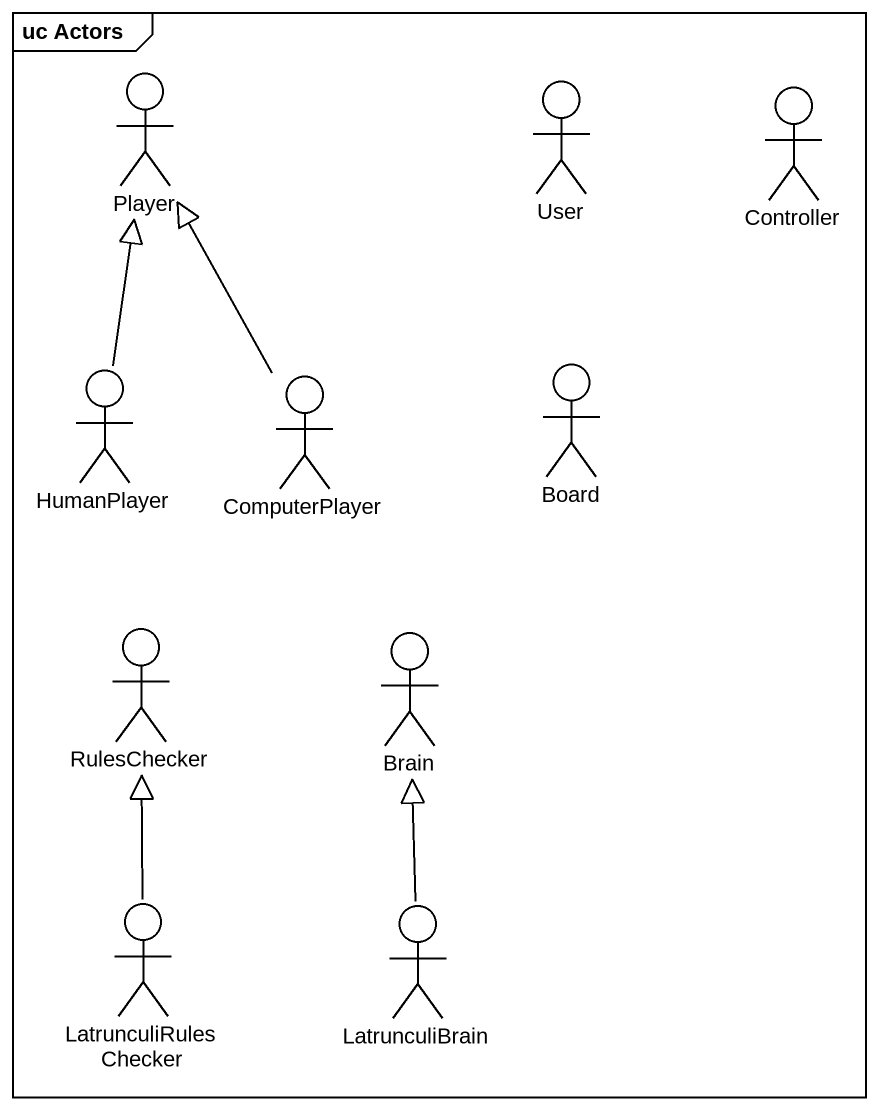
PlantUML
@startuml
mainframe uc Actors
actor Player
actor User
actor Controller
actor HumanPlayer
actor ComputerPlayer
actor Board
actor RulesChecker
actor Brain
actor LatrunculiRulesChecker
actor LatrunculiBrain
HumanPlayer -up-|> Player
ComputerPlayer -up-|> Player
LatrunculiRulesChecker -up-|> RulesChecker
LatrunculiBrain -up-|> Brain
@enduml
